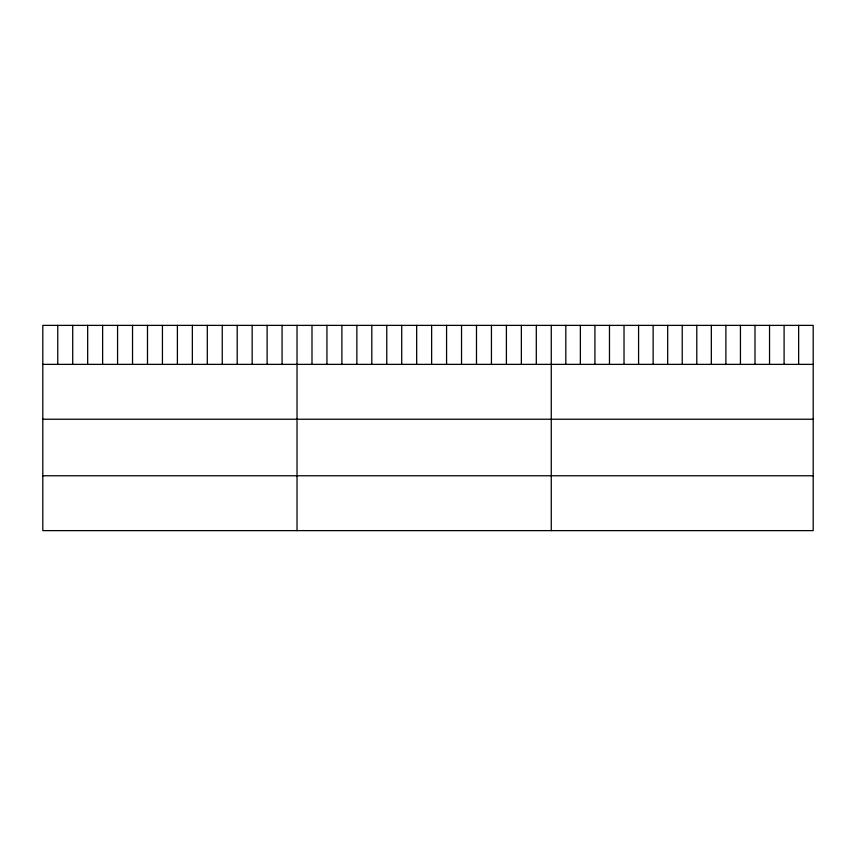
<?xml version="1.0" encoding="UTF-8"?>
<svg xmlns="http://www.w3.org/2000/svg" width="856" height="856" viewBox="0 0 856 856"><rect width="100%" height="100%" fill="white"/><g stroke="black" fill="none" stroke-linecap="round" stroke-linejoin="round"><path stroke-width="1.28" d="M813.2 364.367L813.2 530.624L42.8 530.624L42.8 325.376L813.2 325.376L813.2 364.367L42.8 364.367M42.8 419.237L813.2 419.237M42.8 475.765L813.2 475.765M798.648 325.376L798.648 364.367M784.096 325.376L784.096 364.367M769.544 325.376L769.544 364.367M754.992 325.376L754.992 364.367M740.44 325.376L740.44 364.367M725.888 325.376L725.888 364.367M711.336 325.376L711.336 364.367M696.784 325.376L696.784 364.367M682.232 325.376L682.232 364.367M667.68 325.376L667.68 364.367M653.128 325.376L653.128 364.367M638.576 325.376L638.576 364.367M624.024 325.376L624.024 364.367M609.472 325.376L609.472 364.367M594.92 325.376L594.92 364.367M580.368 325.376L580.368 364.367M565.816 325.376L565.816 364.367M551.264 325.376L551.264 530.624M536.305 325.376L536.305 364.367M521.358 325.376L521.358 364.367M506.399 325.376L506.399 364.367M491.44 325.376L491.44 364.367M476.492 325.376L476.492 364.367M461.534 325.376L461.534 364.367M446.575 325.376L446.575 364.367M431.627 325.376L431.627 364.367M416.669 325.376L416.669 364.367M401.721 325.376L401.721 364.367M386.762 325.376L386.762 364.367M371.804 325.376L371.804 364.367M356.856 325.376L356.856 364.367M341.897 325.376L341.897 364.367M326.939 325.376L326.939 364.367M311.991 325.376L311.991 364.367M297.032 325.376L297.032 530.624M282.073 325.376L282.073 364.367M267.126 325.376L267.126 364.367M252.167 325.376L252.167 364.367M237.208 325.376L237.208 364.367M222.26 325.376L222.26 364.367M207.302 325.376L207.302 364.367M192.343 325.376L192.343 364.367M177.395 325.376L177.395 364.367M162.437 325.376L162.437 364.367M147.489 325.376L147.489 364.367M132.53 325.376L132.53 364.367M117.572 325.376L117.572 364.367M102.624 325.376L102.624 364.367M87.665 325.376L87.665 364.367M72.707 325.376L72.707 364.367M57.759 325.376L57.759 364.367"/></g></svg>
